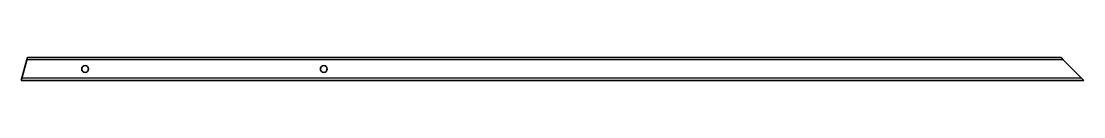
# Model space of a CAD drawing. Header units: inches. Extents: x 0 to 1398, y 0 to 30.
import ezdxf

# ---------------------------------------------------------------- set-up
doc = ezdxf.new("R2010")
doc.units = ezdxf.units.IN
doc.header["$MEASUREMENT"] = 0
doc.layers.add('SIMUMAK Visible (ISO)', color=7, linetype='Continuous', lineweight=35)
doc.layers.add('SIMUMAK Visible Narrow (ISO)', color=7, linetype='Continuous', lineweight=25)

# ---------------------------------------------------------------- blocks, each defined once
blk = doc.blocks.new('DIN 30 x 30 x 2 00000001_Sheet_4_2451C 30x30x2mm')
at = {"layer": 'SIMUMAK Visible (ISO)'}
for p, q in [((-691.7, 12), (-690.9, 15)), ((669, 15), (-690.9, 15)), ((669, 15), (672, 12)), ((-691.7, 12), (-698.1, -12)), ((696, -12), (672, 12)), ((-699, -15), (-698.1, -12)), ((696, -12), (699, -15)), ((699, -15), (-699, -15))]:
    blk.add_line(p, q, dxfattribs=at)
for centre in [(-615, 0), (-301, 0)]:
    blk.add_circle(centre, 4.5, dxfattribs=at)
at = {"layer": 'SIMUMAK Visible Narrow (ISO)'}
for p, q in [((672, 12), (-691.7, 12)), ((696, -12), (-698.1, -12))]:
    blk.add_line(p, q, dxfattribs=at)

msp = doc.modelspace()

# ---------------------------------------------------------------- block references
msp.add_blockref('DIN 30 x 30 x 2 00000001_Sheet_4_2451C 30x30x2mm', (699, 15))

doc.saveas('drawing.dxf')
